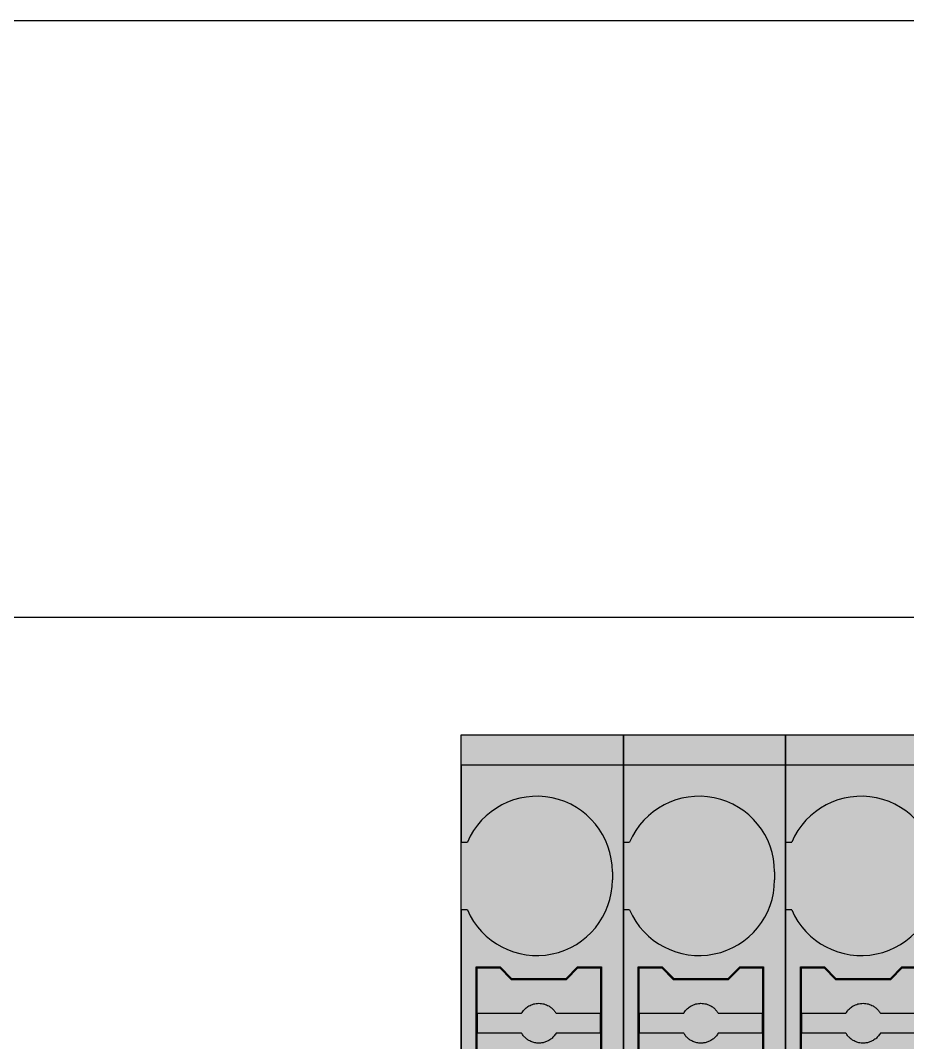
# Model space of a CAD drawing. Header units: millimetres. Extents: x -174 to 283928, y 1291 to 21053.
# Drawn here: x 9407.9 to 9452.5, y 20767.8 to 20819.2 of the extents above; entities that cross this region are included whole.
import ezdxf

# ---------------------------------------------------------------- set-up
doc = ezdxf.new("R2010")
doc.units = ezdxf.units.MM

# ---------------------------------------------------------------- blocks, each defined once
blk = doc.blocks.new('VPR-6-GY')
at = {"true_color": 0x939598}
h = blk.add_hatch(color=252, dxfattribs=at)
h.dxf.hatch_style = 1
h.paths.add_polyline_path([(0, 37.111), (0, -37.111), (8.15, -37.111), (8.15, 37.111)])
at = {"color": 0, "linetype": 'Continuous', "lineweight": 25}
for p, q in [((8.15, 35.593), (0, 35.593)), ((0, 35.593), (0, 31.726)), ((8.15, 35.593), (8.15, 16.794)), ((0, 31.726), (0.309, 31.726)), ((0, 28.326), (0, 31.726)), ((7.6, 30.226), (7.6, 29.826)), ((0.309, 28.326), (0, 28.326)), ((0, 28.326), (0, 16.794)), ((0.75, 25.451), (1.955, 25.451)), ((0.75, 19.951), (0.75, 25.451)), ((0.8, 23.126), (0.8, 25.401)), ((0.8, 25.401), (1.934, 25.401)), ((1.934, 25.401), (2.509, 24.826)), ((1.955, 25.451), (2.53, 24.876)), ((5.271, 24.876), (5.846, 25.451)), ((5.291, 24.826), (5.866, 25.401)), ((5.846, 25.451), (7.05, 25.451)), ((5.866, 25.401), (7, 25.401)), ((7, 25.401), (7, 23.126)), ((7.05, 25.451), (7.05, 19.951)), ((2.509, 24.826), (5.291, 24.826)), ((2.53, 24.876), (5.271, 24.876)), ((0.8, 23.126), (3.034, 23.126)), ((0.8, 23.126), (0.8, 22.126)), ((4.766, 23.126), (7, 23.126)), ((7, 22.126), (7, 23.126)), ((0.8, 20.001), (0.8, 22.126)), ((3.034, 22.126), (0.8, 22.126)), ((7, 22.126), (4.766, 22.126)), ((7, 22.126), (7, 20.001))]:
    blk.add_line(p, q, dxfattribs=at)
at = {"color": 0}
blk.add_lwpolyline([(0, 37.111), (8.15, 37.111), (8.15, -37.111), (0, -37.111), (0, 37.111)], dxfattribs=at)
at = {"color": 0, "linetype": 'Continuous', "lineweight": 25}
for centre, start, end in [((3.8, 30.226), 360, 156.7504), ((3.8, 29.826), 203.2496, 0)]:
    blk.add_arc(centre, 3.8, start, end, dxfattribs=at)
for points, knots in [([(3.034, 23.126), (3.052, 23.156), (3.089, 23.216), (3.155, 23.297), (3.229, 23.371), (3.31, 23.436), (3.442, 23.522), (3.638, 23.604), (3.9, 23.637), (4.162, 23.604), (4.379, 23.513), (4.546, 23.396), (4.671, 23.273), (4.734, 23.175), (4.766, 23.126)], [0, 0, 0, 0, 0.05059, 0.10036, 0.149868, 0.199678, 0.250348, 0.375096, 0.500096, 0.624845, 0.749845, 0.833611, 0.916124, 1, 1, 1, 1]), ([(3.9, 21.626), (3.865, 21.627), (3.795, 21.629), (3.691, 21.646), (3.591, 21.672), (3.493, 21.71), (3.379, 21.769), (3.254, 21.856), (3.129, 21.979), (3.066, 22.077), (3.034, 22.126)], [0, 0, 0, 0, 0.101079, 0.200519, 0.299435, 0.398956, 0.500193, 0.667557, 0.832416, 1, 1, 1, 1]), ([(4.766, 22.126), (4.748, 22.096), (4.711, 22.036), (4.645, 21.955), (4.571, 21.881), (4.49, 21.816), (4.381, 21.746), (4.244, 21.681), (4.075, 21.634), (3.959, 21.629), (3.9, 21.626)], [0, 0, 0, 0, 0.101079, 0.200519, 0.299435, 0.398956, 0.500193, 0.667557, 0.832416, 1, 1, 1, 1])]:
    blk.add_open_spline(points, degree=3, knots=knots, dxfattribs=at)
blk = doc.blocks.new('3+1')
at = {"color": 0}
for p in [(0, 0), (8.15, 0), (16.3, 0)]:
    blk.add_blockref('VPR-6-GY', p, dxfattribs=at)

msp = doc.modelspace()

# ---------------------------------------------------------------- linework, layer by layer
at = {"layer": 'Defpoints', "color": 6}
msp.add_lwpolyline([(10161.853, 20789.172), (9321.853, 20789.172), (9321.853, 20819.172), (10161.853, 20819.172)], close=True, dxfattribs=at)

# ---------------------------------------------------------------- block references
at = {"color": 0}
msp.add_blockref('3+1', (9430.087, 20746.172), dxfattribs=at)

doc.saveas('drawing.dxf')
